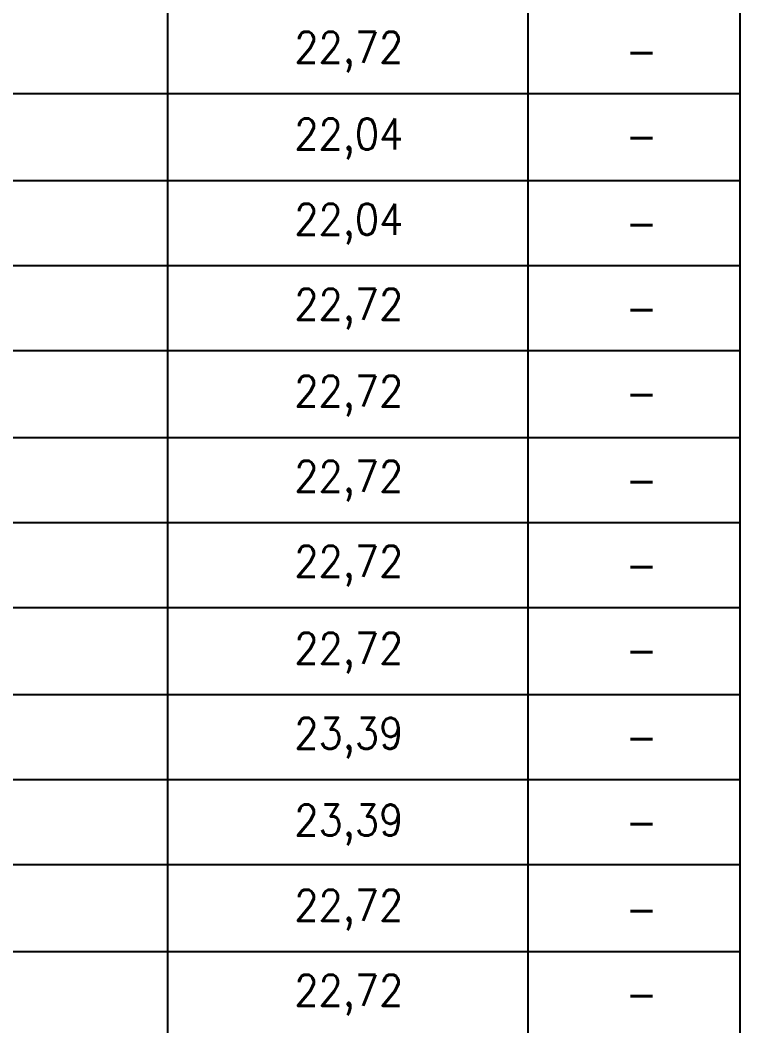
# Model space of a CAD drawing. Header units: millimetres. Extents: x 0 to 420, y 0 to 297.
# Drawn here: x 60.86 to 77.68, y 133.81 to 157.33 of the extents above; entities that cross this region are included whole.
import ezdxf

# ---------------------------------------------------------------- set-up
doc = ezdxf.new("R2010")
doc.units = ezdxf.units.MM
doc.layers.get('0').update_dxf_attribs({"linetype": 'CONTINUOUS'})
doc.styles.get("Standard").update_dxf_attribs({"font": 'STANDARD'})

msp = doc.modelspace()

# ---------------------------------------------------------------- linework, layer by layer
at = {"color": 0, "true_color": 0x000007}
for points in [[(64.304335, 256.116666), (64.304335, 49.403)], [(72.728668, 256.116666), (72.728668, 49.403)], [(77.681668, 256.116666), (77.681668, 49.403)], [(28.913668, 155.617333), (77.681668, 155.617333)], [(28.913668, 153.585333), (77.681668, 153.585333)], [(28.913668, 151.595666), (77.681668, 151.595666)], [(28.913668, 149.605999), (77.681668, 149.605999)], [(28.913668, 147.573999), (77.681668, 147.573999)], [(28.913668, 145.584333), (77.681668, 145.584333)], [(28.913668, 143.594666), (77.681668, 143.594666)], [(28.913668, 141.562666), (77.681668, 141.562666)], [(28.913668, 139.572999), (77.681668, 139.572999)], [(28.913668, 137.583333), (77.681668, 137.583333)], [(28.913668, 135.551333), (77.681668, 135.551333)]]:
    msp.add_lwpolyline(points, dxfattribs=at)

# ---------------------------------------------------------------- texts
at = {"color": 0, "true_color": 0x0000fb, "char_height": 0.724708, "attachment_point": 1}
for s, insert, width in [('22,72', (67.267668, 157.061712), 2.29490876), ('-', (75.014672, 156.97704), 0.32209244), ('22,04', (67.267668, 155.029708), 2.37543178), ('-', (75.014672, 154.987377), 0.32209244), ('22,04', (67.267668, 153.040045), 2.37543178), ('-', (75.014672, 152.955373), 0.32209244), ('22,72', (67.267668, 151.050373), 2.29490876), ('-', (75.014672, 150.96571), 0.32209244), ('22,72', (67.267668, 149.018378), 2.29490876), ('-', (75.014672, 148.976038), 0.32209244), ('22,72', (67.267668, 147.028706), 2.29490876), ('-', (75.014672, 146.944043), 0.32209244), ('22,72', (67.267668, 145.039043), 2.29490876), ('-', (75.014672, 144.954371), 0.32209244), ('22,72', (67.267668, 143.00704), 2.29490876), ('-', (75.014672, 142.964708), 0.32209244), ('23,39', (67.267668, 141.017377), 2.29490876), ('-', (75.014672, 140.932705), 0.32209244), ('23,39', (67.267668, 138.985373), 2.29490876), ('-', (75.014672, 138.943041), 0.32209244), ('22,72', (67.267668, 136.99571), 2.29490876), ('-', (75.014672, 136.911038), 0.32209244), ('22,72', (67.267668, 135.006038), 2.29490876), ('-', (75.014672, 134.921375), 0.32209244)]:
    msp.add_mtext(s, dxfattribs=dict(at, insert=insert, width=width))

doc.saveas('drawing.dxf')
